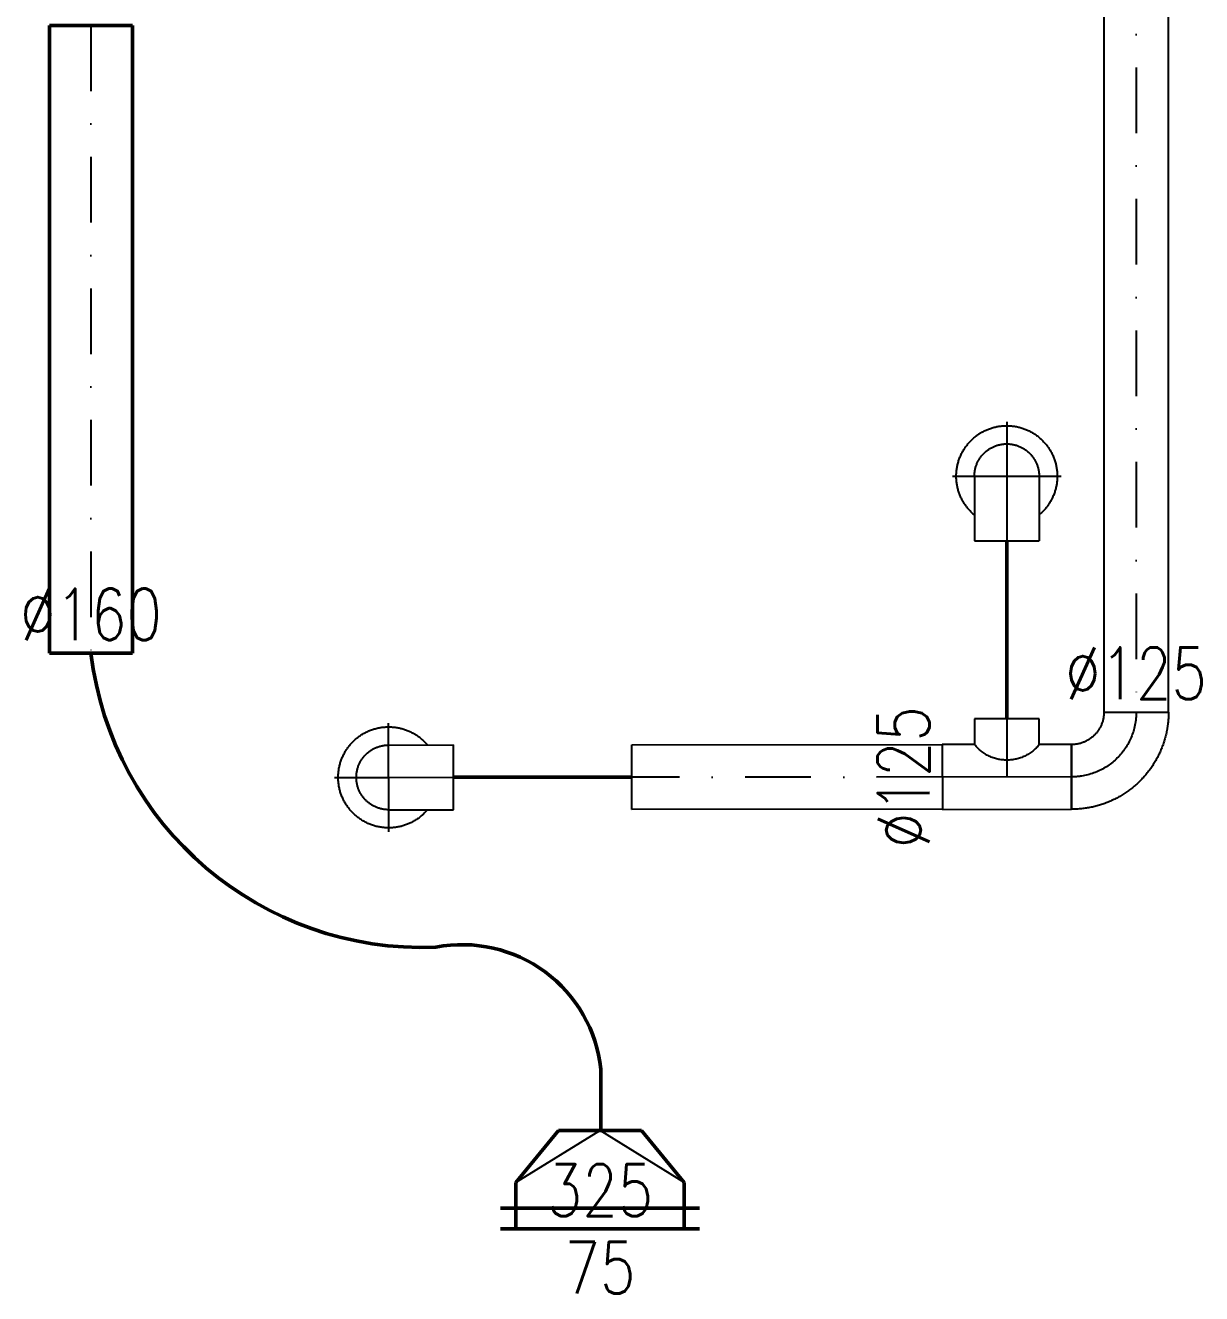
# Model space of a CAD drawing. Header units: millimetres. Extents: x -5302 to 21798, y 61486 to 66330.
# Drawn here: x 17024 to 19298, y 61486 to 63936 of the extents above; entities that cross this region are included whole.
import ezdxf
from ezdxf.enums import TextEntityAlignment as Align

# ---------------------------------------------------------------- set-up
doc = ezdxf.new("R2010")
doc.units = ezdxf.units.MM
doc.header["$LTSCALE"] = 10
for name, pattern in [('_aa', [1.4, 0.5, -0.2, 0.5, -0.2]), ('DASHDOT', [25.4, 12.7, -6.35, 0, -6.35]), ('KOLEJE', [0])]:
    doc.linetypes.add(name, pattern=pattern)
doc.layers.get('0').update_dxf_attribs({"color": 3})
for name, color, linetype, lineweight in [('V-flexo_osy', 3, 'KOLEJE', 50), ('V-objekty', 3, 'Continuous', 50), ('V-tvarovky', 3, 'Continuous', 50)]:
    doc.layers.add(name, color=color, linetype=linetype, lineweight=lineweight)
for name, color, linetype in [('V-objekty-popis', 3, 'Continuous'), ('V-tvarovky-popis', 3, 'Continuous'), ('VZT_EXHAUST', 3, '_aa'), ('VZT_EXHAUST-popis', 3, 'Continuous')]:
    doc.layers.add(name, color=color, linetype=linetype)
doc.styles.get("Standard").update_dxf_attribs({"font": 'simplex.shx', "width": 0.8})
doc.linetypes.add('KOLEJE_2', pattern='A,2,[141,CADKON.SHX,S=3,R=0,X=0,Y=0],1.5', length=3.5)

# ---------------------------------------------------------------- blocks, each defined once
blk = doc.blocks.new('*U79', base_point=(162.5, 40))
at = {"color": 0, "linetype": 'ByBlock', "lineweight": -2, "ltscale": 2000}
for points in [[(0, 0), (325, 0), (325, 40), (0, 40), (0, 0)], [(0, 0), (-30, 0)], [(325, 0), (355, 0)]]:
    blk.add_lwpolyline(points, dxfattribs=at)
blk = doc.blocks.new('*U80')
at = {"color": 0, "linetype": 'ByBlock', "lineweight": -2, "ltscale": 2000}
for p, q in [((0, 162.5), (0, 192.5)), ((50, 162.5), (0, 162.5)), ((0, 162.5), (0, 162.5)), ((0, 162.5), (0, -162.5)), ((50, 162.5), (150, 80)), ((150, 80), (150, 80)), ((150, 80), (150, -80)), ((150, 80), (150, 80)), ((150, -80), (50, -162.5)), ((150, -80), (150, -80)), ((150, -80), (150, -80)), ((50, -162.5), (0, -162.5)), ((0, -162.5), (0, -192.5)), ((0, -162.5), (0, -162.5))]:
    blk.add_line(p, q, dxfattribs=at)
at = {"color": 2, "linetype": 'DASHDOT', "lineweight": 25, "ltscale": 2000}
for p, q in [((50, 162.5), (150, 0)), ((150, 0), (50, -162.5))]:
    blk.add_line(p, q, dxfattribs=at)
blk = doc.blocks.new('*U109', base_point=(0, 187.5))
at = {"color": 0, "lineweight": -2, "ltscale": 2000}
for p, q in [((0, 187.5), (0, 62.5)), ((0, 187.5), (0, 187.5)), ((0, 62.5), (0, 62.5)), ((62.5, 0), (187.5, 0)), ((62.5, 0), (62.5, 0)), ((187.5, 0), (187.5, 0))]:
    blk.add_line(p, q, dxfattribs=at)
at = {"color": 2, "linetype": 'DASHDOT', "lineweight": 25, "ltscale": 2000}
for p, q in [((0, 125), (0, 125)), ((125, 0), (125, 0))]:
    blk.add_line(p, q, dxfattribs=at)
at = {"color": 0, "lineweight": -2, "ltscale": 2000}
for radius in [187.5, 62.5]:
    blk.add_arc((0, 0), radius, 0, 90, dxfattribs=at)
at = {"color": 2, "linetype": 'DASHDOT', "lineweight": 25, "ltscale": 2000}
blk.add_arc((0, 0), 125, 0, 90, dxfattribs=at)
blk = doc.blocks.new('*U110', base_point=(-125, 0))
at = {"color": 0, "linetype": 'ByBlock', "lineweight": -2, "ltscale": 2000}
for p, q in [((-62.5, 112.5), (62.5, 112.5)), ((-62.5, 62.5), (-62.5, 112.5)), ((62.5, 112.5), (62.5, 62.5)), ((-125, 62.5), (-62.5, 62.5)), ((-125, 62.5), (-125, -62.5)), ((62.5, 62.5), (125, 62.5)), ((125, 62.5), (125, -62.5)), ((125, -62.5), (-125, -62.5))]:
    blk.add_line(p, q, dxfattribs=at)
at = {"color": 2, "linetype": 'DASHDOT', "lineweight": 25, "ltscale": 2000}
for p, q in [((0, 112.5), (0, 0)), ((-125, 0), (125, 0))]:
    blk.add_line(p, q, dxfattribs=at)
at = {"color": 0, "linetype": 'ByBlock', "lineweight": -2, "ltscale": 2000}
blk.add_arc((0, 112.5), 80, 218.6598, 321.3402, dxfattribs=at)
blk = doc.blocks.new('*U111')
at = {"color": 2, "linetype": 'DASHDOT', "lineweight": 25, "ltscale": 2000}
for p, q in [((0, 105), (0, -105)), ((-105, 0), (0, 0))]:
    blk.add_line(p, q, dxfattribs=at)
at = {"color": 0, "linetype": 'ByBlock', "lineweight": -2, "ltscale": 2000}
for p, q in [((0, 62.5), (125, 62.5)), ((125, 62.5), (125, -62.5)), ((0, -62.5), (125, -62.5))]:
    blk.add_line(p, q, dxfattribs=at)
at = {"color": 2, "linetype": 'KOLEJE', "lineweight": 25, "ltscale": 2000}
blk.add_lwpolyline([(0, 0), (125, 0)], dxfattribs=at)
at = {"color": 0, "linetype": 'ByBlock', "lineweight": -2, "ltscale": 2000}
for radius, start, end in [(97.6, 39.8056, 320.1944), (62.5, 90, 270)]:
    blk.add_arc((0, 0), radius, start, end, dxfattribs=at)
blk = doc.blocks.new('*U108')
at = {"color": 2, "linetype": 'DASHDOT', "lineweight": 25, "ltscale": 2000}
for p, q in [((0, 105), (0, -105)), ((-105, 0), (0, 0))]:
    blk.add_line(p, q, dxfattribs=at)
at = {"color": 0, "linetype": 'ByBlock', "lineweight": -2, "ltscale": 2000}
for p, q in [((0, 62.5), (125, 62.5)), ((125, 62.5), (125, -62.5)), ((0, -62.5), (125, -62.5))]:
    blk.add_line(p, q, dxfattribs=at)
at = {"color": 2, "linetype": 'KOLEJE', "lineweight": 25, "ltscale": 2000}
blk.add_lwpolyline([(0, 0), (125, 0)], dxfattribs=at)
at = {"color": 0, "linetype": 'ByBlock', "lineweight": -2, "ltscale": 2000}
for radius, start, end in [(97.6, 39.8056, 320.1944), (62.5, 90, 270)]:
    blk.add_arc((0, 0), radius, start, end, dxfattribs=at)
blk = doc.blocks.new('*U201', base_point=(162.5, 40))
at = {"color": 0, "linetype": 'ByBlock', "lineweight": -2, "ltscale": 2000}
for points in [[(0, 0), (325, 0), (325, 40), (0, 40), (0, 0)], [(0, 0), (-30, 0)], [(325, 0), (355, 0)]]:
    blk.add_lwpolyline(points, dxfattribs=at)
blk = doc.blocks.new('*U202')
at = {"color": 0, "linetype": 'ByBlock', "lineweight": -2, "ltscale": 2000}
for p, q in [((0, 162.5), (0, 192.5)), ((50, 162.5), (0, 162.5)), ((0, 162.5), (0, 162.5)), ((0, 162.5), (0, -162.5)), ((50, 162.5), (150, 80)), ((150, 80), (150, 80)), ((150, 80), (150, -80)), ((150, 80), (150, 80)), ((150, -80), (50, -162.5)), ((150, -80), (150, -80)), ((150, -80), (150, -80)), ((50, -162.5), (0, -162.5)), ((0, -162.5), (0, -192.5)), ((0, -162.5), (0, -162.5))]:
    blk.add_line(p, q, dxfattribs=at)
at = {"color": 2, "linetype": 'DASHDOT', "lineweight": 25, "ltscale": 2000}
for p, q in [((50, 162.5), (150, 0)), ((150, 0), (50, -162.5))]:
    blk.add_line(p, q, dxfattribs=at)
blk = doc.blocks.new('*U216', base_point=(0, 80))
at = {"color": 0, "linetype": 'ByBlock', "lineweight": -2}
for p, q in [((0, 160), (0, 0)), ((1213.19, 160), (0, 160)), ((1213.19, 0), (1213.19, 160)), ((0, 0), (1213.19, 0))]:
    blk.add_line(p, q, dxfattribs=at)
at = {"color": 2, "linetype": 'DASHDOT', "lineweight": 25}
blk.add_line((0, 80), (1213.19, 80), dxfattribs=at)
blk = doc.blocks.new('*U231', base_point=(0, 62.5))
at = {"color": 0, "linetype": 'ByBlock', "lineweight": -2, "ltscale": 2000}
for p, q in [((0, 125), (0, 0)), ((1500, 125), (0, 125)), ((1500, 0), (1500, 125)), ((0, 0), (1500, 0))]:
    blk.add_line(p, q, dxfattribs=at)
at = {"color": 2, "linetype": 'DASHDOT', "lineweight": 25}
blk.add_line((0, 62.5), (1500, 62.5), dxfattribs=at)
blk = doc.blocks.new('*U232', base_point=(0, 62.5))
at = {"color": 0, "linetype": 'ByBlock', "lineweight": -2, "ltscale": 2000}
for p, q in [((0, 125), (0, 0)), ((600, 125), (0, 125)), ((600, 0), (600, 125)), ((0, 0), (600, 0))]:
    blk.add_line(p, q, dxfattribs=at)
at = {"color": 2, "linetype": 'DASHDOT', "lineweight": 25}
blk.add_line((0, 62.5), (600, 62.5), dxfattribs=at)

msp = doc.modelspace()

# ---------------------------------------------------------------- linework, layer by layer
at = {"layer": 'V-flexo_osy', "linetype": 'KOLEJE_2', "ltscale": 2}
for points in [[(18921.3, 62596.6), (18921.1, 62940.3)], [(18196.4, 62483.6), (17851.2, 62483.4)]]:
    msp.add_lwpolyline(points, dxfattribs=at)
msp.add_lwpolyline([(18136.4, 61800.7), (18136.4, 61919.4, 0.438743), (17817.6, 62155.2, -0.391486), (17150.7, 62723.3, 35.033125)], format="xyb", dxfattribs=at)

# ---------------------------------------------------------------- block references
at = {"layer": 'V-objekty', "ltscale": 2000, "xscale": -1}
for name, rotation in [('*U80', 270.0000000000018), ('*U202', 270.0000000000019), ('*U79', 359.9999999999999), ('*U201', 359.9999999999999)]:
    msp.add_blockref(name, (18134.7, 61650.7), dxfattribs=dict(at, rotation=rotation))
at = {"layer": 'V-tvarovky', "ltscale": 2000, "rotation": 270}
msp.add_blockref('*U216', (17150.7, 63936.4), dxfattribs=at)
at = {"layer": 'VZT_EXHAUST', "ltscale": 200, "rotation": 270.0000000000031}
msp.add_blockref('*U231', (19170.9, 64109.3), dxfattribs=at)
at = {"layer": 'VZT_EXHAUST', "ltscale": 200, "xscale": -1}
for name, p, rotation in [('*U111', (18921, 63065.3), 90.04196710982649), ('*U110', (19046.4, 62484.2), 0.04196710982641072), ('*U109', (19046.4, 62421.7), 180.0419671098209), ('*U108', (17726.2, 62483.3), 180.0419671098264), ('*U232', (18796.4, 62484.1), 0.04196710982641072)]:
    msp.add_blockref(name, p, dxfattribs=dict(at, rotation=rotation))

# ---------------------------------------------------------------- texts
at = {"layer": 'V-objekty-popis', "color": 3, "width": 0.8}
msp.add_text('325', height=100, dxfattribs=at).set_placement((18134.7, 61635.7), align=Align.CENTER)
msp.add_text('75', height=100, dxfattribs=at).set_placement((18134.7, 61585.7), align=Align.TOP_CENTER)
at = {"layer": 'V-tvarovky-popis', "color": 3, "width": 0.8}
msp.add_text('%%c160', height=100, dxfattribs=at).set_placement((17150.7, 62748.2), align=Align.CENTER)
at = {"layer": 'VZT_EXHAUST-popis', "color": 3, "width": 0.8}
msp.add_text('%%c125', height=100, dxfattribs=at).set_placement((19170.9, 62634.3), align=Align.CENTER)
msp.add_text('%%c125', height=100, rotation=90.042, dxfattribs=at).set_placement((18771.4, 62484), align=Align.CENTER)

doc.saveas('drawing.dxf')
